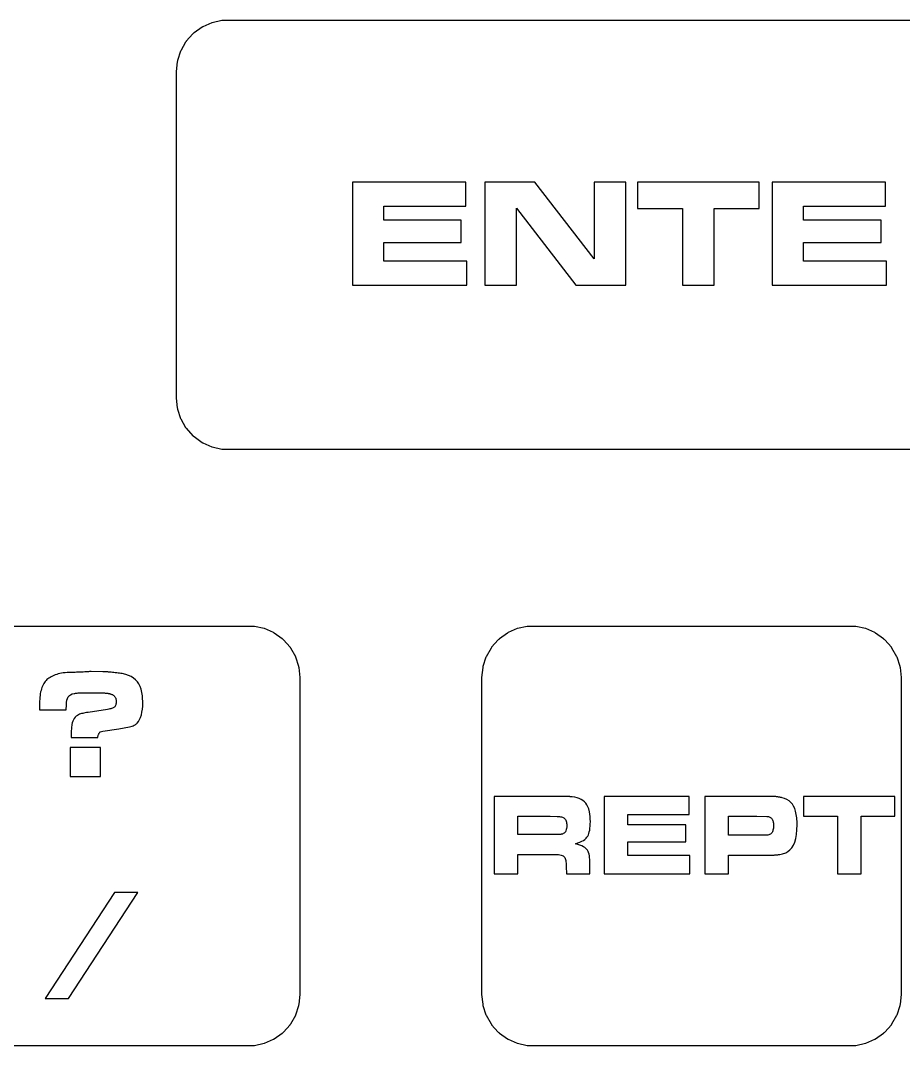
# Model space of a CAD drawing. Header units: millimetres. Extents: x -16 to 249, y -82 to 7.
# Drawn here: x 192.55 to 220.45, y -63.12 to -30.73 of the extents above; entities that cross this region are included whole.
import ezdxf

# ---------------------------------------------------------------- set-up
doc = ezdxf.new("R2010")
doc.units = ezdxf.units.MM
doc.layers.get('0').update_dxf_attribs({"lineweight": 25, "true_color": 0xffffff})

msp = doc.modelspace()

# ---------------------------------------------------------------- linework, layer by layer
for p, q in [((198.911, -30.73), (198.604, -30.7952)), ((198.929, -30.7261), (198.911, -30.73)), ((228.571, -30.7261), (198.929, -30.7261)), ((198.284, -30.9359), (198.03, -31.1202)), ((198.301, -30.9283), (198.284, -30.9359)), ((198.309, -30.9246), (198.301, -30.9283)), ((198.595, -30.7971), (198.309, -30.9246)), ((198.604, -30.7952), (198.595, -30.7971)), ((197.765, -31.4143), (197.608, -31.6859)), ((197.775, -31.398), (197.765, -31.4143)), ((197.779, -31.3902), (197.775, -31.398)), ((197.785, -31.3836), (197.779, -31.3902)), ((197.995, -31.1505), (197.785, -31.3836)), ((198.007, -31.1366), (197.995, -31.1505)), ((198.015, -31.1313), (198.007, -31.1366)), ((198.03, -31.1202), (198.015, -31.1313)), ((197.606, -31.6944), (197.509, -31.9926)), ((197.608, -31.6859), (197.606, -31.6944)), ((197.501, -32.0292), (197.468, -32.3411)), ((197.503, -32.0105), (197.501, -32.0292)), ((197.509, -31.9926), (197.503, -32.0105)), ((197.468, -32.3411), (197.467, -32.35)), ((197.467, -32.35), (197.467, -42.65)), ((206.619, -35.8324), (203.036, -35.8324)), ((203.036, -35.8324), (203.036, -39.0912)), ((206.619, -36.5927), (206.619, -35.8324)), ((208.802, -35.8324), (207.223, -35.8324)), ((207.223, -35.8324), (207.223, -39.0912)), ((210.679, -38.2644), (208.802, -35.8324)), ((211.672, -35.8324), (210.679, -35.8324)), ((210.679, -35.8324), (210.679, -38.2644)), ((211.672, -39.0912), (211.672, -35.8324)), ((215.889, -35.8324), (212.042, -35.8324)), ((212.042, -35.8324), (212.042, -36.6721)), ((215.889, -36.6721), (215.889, -35.8324)), ((219.883, -35.8324), (216.3, -35.8324)), ((216.3, -35.8324), (216.3, -39.0912)), ((219.883, -36.5927), (219.883, -35.8324)), ((204.029, -37.0381), (204.029, -36.5927)), ((204.029, -36.5927), (206.619, -36.5927)), ((217.293, -37.0381), (217.293, -36.5927)), ((217.293, -36.5927), (219.883, -36.5927)), ((208.216, -39.0912), (208.216, -36.6541)), ((208.216, -36.6541), (210.093, -39.0912)), ((212.042, -36.6721), (213.469, -36.6721)), ((213.469, -36.6721), (213.469, -39.0912)), ((214.462, -39.0912), (214.462, -36.6721)), ((214.462, -36.6721), (215.889, -36.6721)), ((206.475, -37.0381), (204.029, -37.0381)), ((206.475, -37.7447), (206.475, -37.0381)), ((219.739, -37.0381), (217.293, -37.0381)), ((219.739, -37.7447), (219.739, -37.0381)), ((204.029, -38.3309), (204.029, -37.7447)), ((204.029, -37.7447), (206.475, -37.7447)), ((217.293, -38.3309), (217.293, -37.7447)), ((217.293, -37.7447), (219.739, -37.7447)), ((206.649, -38.3309), (204.029, -38.3309)), ((206.649, -39.0912), (206.649, -38.3309)), ((219.913, -38.3309), (217.293, -38.3309)), ((219.913, -39.0912), (219.913, -38.3309)), ((203.036, -39.0912), (206.649, -39.0912)), ((207.223, -39.0912), (208.216, -39.0912)), ((210.093, -39.0912), (211.672, -39.0912)), ((213.469, -39.0912), (214.462, -39.0912)), ((216.3, -39.0912), (219.913, -39.0912)), ((197.467, -42.65), (197.468, -42.6589)), ((197.468, -42.6589), (197.501, -42.9708)), ((197.501, -42.9708), (197.503, -42.9895)), ((197.503, -42.9895), (197.509, -43.0074)), ((197.509, -43.0074), (197.606, -43.3056)), ((197.606, -43.3056), (197.608, -43.3141)), ((197.608, -43.3141), (197.765, -43.5857)), ((197.765, -43.5857), (197.775, -43.602)), ((197.775, -43.602), (197.779, -43.6098)), ((197.779, -43.6098), (197.785, -43.6164)), ((197.785, -43.6164), (197.995, -43.8495)), ((197.995, -43.8495), (198.007, -43.8634)), ((198.007, -43.8634), (198.015, -43.8687)), ((198.015, -43.8687), (198.03, -43.8798)), ((198.03, -43.8798), (198.284, -44.0641)), ((198.284, -44.0641), (198.301, -44.0717)), ((198.301, -44.0717), (198.309, -44.0754)), ((198.309, -44.0754), (198.595, -44.2029)), ((198.595, -44.2029), (198.604, -44.2048)), ((198.604, -44.2048), (198.911, -44.27)), ((198.911, -44.27), (198.929, -44.2739)), ((198.929, -44.2739), (228.571, -44.2739)), ((199.921, -49.8761), (189.579, -49.8761)), ((199.939, -49.88), (199.921, -49.8761)), ((200.246, -49.9452), (199.939, -49.88)), ((208.561, -49.88), (208.254, -49.9452)), ((208.579, -49.8761), (208.561, -49.88)), ((218.921, -49.8761), (208.579, -49.8761)), ((218.939, -49.88), (218.921, -49.8761)), ((219.246, -49.9452), (218.939, -49.88)), ((200.255, -49.9471), (200.246, -49.9452)), ((200.541, -50.0746), (200.255, -49.9471)), ((200.549, -50.0783), (200.541, -50.0746)), ((200.566, -50.0859), (200.549, -50.0783)), ((200.82, -50.2702), (200.566, -50.0859)), ((207.934, -50.0859), (207.68, -50.2702)), ((207.951, -50.0783), (207.934, -50.0859)), ((207.959, -50.0746), (207.951, -50.0783)), ((208.245, -49.9471), (207.959, -50.0746)), ((208.254, -49.9452), (208.245, -49.9471)), ((219.255, -49.9471), (219.246, -49.9452)), ((219.541, -50.0746), (219.255, -49.9471)), ((219.549, -50.0783), (219.541, -50.0746)), ((219.566, -50.0859), (219.549, -50.0783)), ((219.82, -50.2702), (219.566, -50.0859)), ((200.835, -50.2813), (200.82, -50.2702)), ((200.843, -50.2866), (200.835, -50.2813)), ((200.855, -50.3005), (200.843, -50.2866)), ((201.065, -50.5336), (200.855, -50.3005)), ((201.071, -50.5402), (201.065, -50.5336)), ((201.075, -50.548), (201.071, -50.5402)), ((207.429, -50.5402), (207.425, -50.548)), ((207.435, -50.5336), (207.429, -50.5402)), ((207.645, -50.3005), (207.435, -50.5336)), ((207.657, -50.2866), (207.645, -50.3005)), ((207.665, -50.2813), (207.657, -50.2866)), ((207.68, -50.2702), (207.665, -50.2813)), ((219.835, -50.2813), (219.82, -50.2702)), ((219.843, -50.2866), (219.835, -50.2813)), ((219.855, -50.3005), (219.843, -50.2866)), ((220.065, -50.5336), (219.855, -50.3005)), ((220.071, -50.5402), (220.065, -50.5336)), ((220.075, -50.548), (220.071, -50.5402)), ((201.085, -50.5643), (201.075, -50.548)), ((201.242, -50.8359), (201.085, -50.5643)), ((201.244, -50.8444), (201.242, -50.8359)), ((201.341, -51.1426), (201.244, -50.8444)), ((207.256, -50.8444), (207.159, -51.1426)), ((207.258, -50.8359), (207.256, -50.8444)), ((207.415, -50.5643), (207.258, -50.8359)), ((207.425, -50.548), (207.415, -50.5643)), ((220.085, -50.5643), (220.075, -50.548)), ((220.242, -50.8359), (220.085, -50.5643)), ((220.244, -50.8444), (220.242, -50.8359)), ((220.341, -51.1426), (220.244, -50.8444)), ((201.347, -51.1605), (201.341, -51.1426)), ((201.349, -51.1792), (201.347, -51.1605)), ((201.382, -51.4911), (201.349, -51.1792)), ((207.151, -51.1792), (207.118, -51.4911)), ((207.153, -51.1605), (207.151, -51.1792)), ((207.159, -51.1426), (207.153, -51.1605)), ((220.347, -51.1605), (220.341, -51.1426)), ((220.349, -51.1792), (220.347, -51.1605)), ((220.382, -51.4911), (220.349, -51.1792)), ((193.446, -51.5109), (193.413, -51.535)), ((193.481, -51.488), (193.446, -51.5109)), ((193.518, -51.4665), (193.481, -51.488)), ((193.558, -51.4463), (193.518, -51.4665)), ((193.6, -51.4274), (193.558, -51.4463)), ((193.644, -51.4099), (193.6, -51.4274)), ((193.691, -51.3936), (193.644, -51.4099)), ((193.74, -51.379), (193.691, -51.3936)), ((193.791, -51.3663), (193.74, -51.379)), ((193.845, -51.3556), (193.791, -51.3663)), ((193.9, -51.3468), (193.845, -51.3556)), ((193.958, -51.34), (193.9, -51.3468)), ((194.018, -51.3351), (193.958, -51.34)), ((194.081, -51.3322), (194.018, -51.3351)), ((194.145, -51.3312), (194.081, -51.3322)), ((194.186, -51.331), (194.145, -51.3312)), ((194.229, -51.3304), (194.186, -51.331)), ((194.274, -51.3295), (194.229, -51.3304)), ((194.32, -51.3281), (194.274, -51.3295)), ((194.369, -51.3263), (194.32, -51.3281)), ((194.419, -51.3242), (194.369, -51.3263)), ((194.471, -51.3216), (194.419, -51.3242)), ((194.525, -51.3187), (194.471, -51.3216)), ((194.577, -51.3158), (194.525, -51.3187)), ((194.624, -51.3132), (194.577, -51.3158)), ((194.664, -51.3111), (194.624, -51.3132)), ((194.699, -51.3093), (194.664, -51.3111)), ((194.729, -51.3079), (194.699, -51.3093)), ((194.753, -51.307), (194.729, -51.3079)), ((194.771, -51.3064), (194.753, -51.307)), ((194.783, -51.3062), (194.771, -51.3064)), ((195.149, -51.3139), (194.783, -51.3062)), ((195.175, -51.3139), (195.149, -51.3139)), ((195.199, -51.314), (195.175, -51.3139)), ((195.221, -51.3142), (195.199, -51.314)), ((195.241, -51.3145), (195.221, -51.3142)), ((195.258, -51.3149), (195.241, -51.3145)), ((195.274, -51.3154), (195.258, -51.3149)), ((195.287, -51.3159), (195.274, -51.3154)), ((195.298, -51.3166), (195.287, -51.3159)), ((195.311, -51.3175), (195.298, -51.3166)), ((195.329, -51.319), (195.311, -51.3175)), ((195.351, -51.3211), (195.329, -51.319)), ((195.379, -51.3237), (195.351, -51.3211)), ((195.411, -51.3269), (195.379, -51.3237)), ((195.449, -51.3306), (195.411, -51.3269)), ((195.491, -51.3348), (195.449, -51.3306)), ((195.538, -51.3397), (195.491, -51.3348)), ((195.587, -51.345), (195.538, -51.3397)), ((195.634, -51.3508), (195.587, -51.345)), ((195.679, -51.357), (195.634, -51.3508)), ((195.721, -51.3638), (195.679, -51.357)), ((195.762, -51.3709), (195.721, -51.3638)), ((195.8, -51.3786), (195.762, -51.3709)), ((195.836, -51.3867), (195.8, -51.3786)), ((195.871, -51.3953), (195.836, -51.3867)), ((195.962, -51.4246), (195.871, -51.3953)), ((196.045, -51.4623), (195.962, -51.4246)), ((196.119, -51.5084), (196.045, -51.4623)), ((196.185, -51.5629), (196.119, -51.5084)), ((201.383, -51.5), (201.382, -51.4911)), ((201.383, -61.5), (201.383, -51.5)), ((207.118, -51.4911), (207.117, -51.5)), ((207.117, -51.5), (207.117, -61.5)), ((220.383, -51.5), (220.382, -51.4911)), ((220.383, -61.5), (220.383, -51.5)), ((193.224, -51.8065), (193.208, -51.8521)), ((193.241, -51.7636), (193.224, -51.8065)), ((193.26, -51.7233), (193.241, -51.7636)), ((193.281, -51.6856), (193.26, -51.7233)), ((193.304, -51.6504), (193.281, -51.6856)), ((193.328, -51.6178), (193.304, -51.6504)), ((193.355, -51.5878), (193.328, -51.6178)), ((193.383, -51.5605), (193.355, -51.5878)), ((193.413, -51.535), (193.383, -51.5605)), ((196.241, -51.6258), (196.185, -51.5629)), ((196.288, -51.6971), (196.241, -51.6258)), ((196.327, -51.7768), (196.288, -51.6971)), ((196.356, -51.8649), (196.327, -51.7768)), ((193.158, -52.1167), (193.154, -52.177)), ((193.164, -52.0589), (193.158, -52.1167)), ((193.173, -52.0035), (193.164, -52.0589)), ((193.183, -51.9506), (193.173, -52.0035)), ((193.195, -51.9001), (193.183, -51.9506)), ((193.208, -51.8521), (193.195, -51.9001)), ((194.011, -52.2119), (194.03, -52.1548)), ((194.03, -52.1548), (194.057, -52.1062)), ((194.057, -52.1062), (194.091, -52.0664)), ((194.091, -52.0664), (194.132, -52.0351)), ((194.132, -52.0351), (194.181, -52.0126)), ((194.181, -52.0126), (194.238, -51.9987)), ((194.238, -51.9987), (194.261, -51.9942)), ((194.261, -51.9942), (194.286, -51.9903)), ((194.286, -51.9903), (194.311, -51.987)), ((194.311, -51.987), (194.338, -51.9843)), ((194.338, -51.9843), (194.366, -51.9822)), ((194.366, -51.9822), (194.394, -51.9807)), ((194.394, -51.9807), (194.424, -51.9798)), ((194.424, -51.9798), (194.455, -51.9795)), ((194.455, -51.9795), (195.133, -51.9795)), ((195.133, -51.9795), (195.157, -51.9796)), ((195.157, -51.9796), (195.181, -51.9802)), ((195.181, -51.9802), (195.204, -51.9812)), ((195.204, -51.9812), (195.226, -51.9825)), ((195.226, -51.9825), (195.247, -51.9842)), ((195.247, -51.9842), (195.267, -51.9863)), ((195.267, -51.9863), (195.287, -51.9888)), ((195.287, -51.9888), (195.305, -51.9917)), ((195.305, -51.9917), (195.322, -51.9948)), ((195.322, -51.9948), (195.339, -51.9979)), ((195.339, -51.9979), (195.354, -52.0011)), ((195.354, -52.0011), (195.368, -52.0043)), ((195.368, -52.0043), (195.382, -52.0075)), ((195.382, -52.0075), (195.394, -52.0108)), ((195.394, -52.0108), (195.405, -52.0141)), ((195.405, -52.0141), (195.415, -52.0175)), ((195.415, -52.0175), (195.433, -52.0254)), ((195.433, -52.0254), (195.45, -52.0341)), ((195.45, -52.0341), (195.465, -52.0436)), ((195.465, -52.0436), (195.48, -52.0539)), ((195.48, -52.0539), (195.494, -52.065)), ((195.494, -52.065), (195.506, -52.0769)), ((195.506, -52.0769), (195.518, -52.0896)), ((195.518, -52.0896), (195.529, -52.1031)), ((195.529, -52.1031), (195.538, -52.1174)), ((195.538, -52.1174), (195.547, -52.1324)), ((195.547, -52.1324), (195.554, -52.1482)), ((195.554, -52.1482), (195.559, -52.1646)), ((196.369, -51.9171), (196.356, -51.8649)), ((196.38, -51.9695), (196.369, -51.9171)), ((196.389, -52.022), (196.38, -51.9695)), ((196.397, -52.0745), (196.389, -52.022)), ((196.403, -52.1272), (196.397, -52.0745)), ((196.407, -52.1799), (196.403, -52.1272)), ((193.151, -52.2398), (193.15, -52.3051)), ((193.15, -52.3051), (193.15, -52.5112)), ((193.154, -52.177), (193.151, -52.2398)), ((193.991, -52.5112), (193.996, -52.3523)), ((193.996, -52.3523), (194, -52.2778)), ((194, -52.2778), (194.011, -52.2119)), ((195.399, -52.48), (195.369, -52.4878)), ((195.426, -52.4715), (195.399, -52.48)), ((195.451, -52.4623), (195.426, -52.4715)), ((195.473, -52.4525), (195.451, -52.4623)), ((195.492, -52.442), (195.473, -52.4525)), ((195.508, -52.4307), (195.492, -52.442)), ((195.523, -52.4176), (195.508, -52.4307)), ((195.535, -52.4013), (195.523, -52.4176)), ((195.546, -52.3819), (195.535, -52.4013)), ((195.554, -52.3594), (195.546, -52.3819)), ((195.561, -52.3337), (195.554, -52.3594)), ((195.559, -52.1646), (195.564, -52.1818)), ((195.566, -52.3048), (195.561, -52.3337)), ((195.564, -52.1818), (195.567, -52.1997)), ((195.569, -52.2728), (195.566, -52.3048)), ((195.567, -52.1997), (195.569, -52.2184)), ((195.569, -52.2184), (195.57, -52.2377)), ((195.57, -52.2377), (195.569, -52.2728)), ((196.399, -52.4971), (196.408, -52.3955)), ((196.41, -52.2327), (196.407, -52.1799)), ((196.408, -52.3955), (196.41, -52.2856)), ((196.41, -52.2856), (196.41, -52.2327)), ((193.15, -52.5112), (193.991, -52.5112)), ((194.244, -52.7868), (194.219, -52.8286)), ((194.273, -52.7498), (194.244, -52.7868)), ((194.306, -52.7175), (194.273, -52.7498)), ((194.343, -52.69), (194.306, -52.7175)), ((194.384, -52.6672), (194.343, -52.69)), ((194.413, -52.656), (194.384, -52.6672)), ((194.444, -52.6453), (194.413, -52.656)), ((194.478, -52.6352), (194.444, -52.6453)), ((194.514, -52.6258), (194.478, -52.6352)), ((194.552, -52.6169), (194.514, -52.6258)), ((194.592, -52.6086), (194.552, -52.6169)), ((194.635, -52.6009), (194.592, -52.6086)), ((194.68, -52.5938), (194.635, -52.6009)), ((195.301, -52.5014), (194.68, -52.5938)), ((195.336, -52.495), (195.301, -52.5014)), ((195.369, -52.4878), (195.336, -52.495)), ((196.311, -52.8215), (196.342, -52.7527)), ((196.342, -52.7527), (196.366, -52.6758)), ((196.366, -52.6758), (196.386, -52.5906)), ((196.386, -52.5906), (196.399, -52.4971)), ((194.154, -53.1226), (194.151, -53.1648)), ((194.157, -53.0832), (194.154, -53.1226)), ((194.16, -53.0468), (194.157, -53.0832)), ((194.165, -53.0132), (194.16, -53.0468)), ((194.17, -52.9826), (194.165, -53.0132)), ((194.182, -52.9265), (194.17, -52.9826)), ((194.198, -52.8752), (194.182, -52.9265)), ((194.219, -52.8286), (194.198, -52.8752)), ((195.152, -53.1922), (195.651, -53.1162)), ((195.651, -53.1162), (195.995, -53.0537)), ((195.995, -53.0537), (196.036, -53.043)), ((196.036, -53.043), (196.073, -53.031)), ((196.073, -53.031), (196.108, -53.0178)), ((196.108, -53.0178), (196.139, -53.0035)), ((196.139, -53.0035), (196.168, -52.988)), ((196.168, -52.988), (196.193, -52.9713)), ((196.193, -52.9713), (196.215, -52.9534)), ((196.215, -52.9534), (196.234, -52.9343)), ((196.234, -52.9343), (196.275, -52.882)), ((196.275, -52.882), (196.311, -52.8215)), ((194.149, -53.2099), (194.148, -53.2579)), ((194.148, -53.2579), (194.148, -53.3088)), ((194.148, -53.3088), (194.148, -53.3849)), ((194.148, -53.3849), (194.989, -53.3849)), ((194.151, -53.1648), (194.149, -53.2099)), ((194.989, -53.3849), (195.005, -53.317)), ((195.005, -53.317), (195.012, -53.297)), ((195.012, -53.297), (195.018, -53.2789)), ((195.018, -53.2789), (195.026, -53.2627)), ((195.026, -53.2627), (195.033, -53.2485)), ((195.033, -53.2485), (195.041, -53.2362)), ((195.041, -53.2362), (195.05, -53.2259)), ((195.05, -53.2259), (195.058, -53.2176)), ((195.058, -53.2176), (195.068, -53.2112)), ((195.068, -53.2112), (195.152, -53.1922)), ((195.073, -53.7049), (194.118, -53.7049)), ((194.118, -53.7049), (194.118, -54.6162)), ((195.073, -54.6162), (195.073, -53.7049)), ((194.118, -54.6162), (195.073, -54.6162)), ((209.676, -55.2493), (207.519, -55.2493)), ((207.519, -55.2493), (207.519, -57.6934)), ((209.705, -55.2493), (209.676, -55.2493)), ((209.732, -55.2495), (209.705, -55.2493)), ((209.757, -55.2497), (209.732, -55.2495)), ((209.779, -55.25), (209.757, -55.2497)), ((209.799, -55.2505), (209.779, -55.25)), ((209.816, -55.251), (209.799, -55.2505)), ((209.831, -55.2516), (209.816, -55.251)), ((209.844, -55.2523), (209.831, -55.2516)), ((209.856, -55.2532), (209.844, -55.2523)), ((209.869, -55.2543), (209.856, -55.2532)), ((209.884, -55.2556), (209.869, -55.2543)), ((209.9, -55.2572), (209.884, -55.2556)), ((209.918, -55.2589), (209.9, -55.2572)), ((209.937, -55.2609), (209.918, -55.2589)), ((209.957, -55.2631), (209.937, -55.2609)), ((209.979, -55.2656), (209.957, -55.2631)), ((210.061, -55.277), (209.979, -55.2656)), ((210.136, -55.2941), (210.061, -55.277)), ((210.205, -55.3167), (210.136, -55.2941)), ((210.266, -55.345), (210.205, -55.3167)), ((210.321, -55.3788), (210.266, -55.345)), ((210.369, -55.4182), (210.321, -55.3788)), ((213.678, -55.2493), (210.99, -55.2493)), ((210.99, -55.2493), (210.99, -57.6934)), ((213.678, -55.8195), (213.678, -55.2493)), ((216.255, -55.2493), (214.174, -55.2493)), ((214.174, -55.2493), (214.174, -57.6934)), ((216.278, -55.2495), (216.255, -55.2493)), ((216.301, -55.25), (216.278, -55.2495)), ((216.324, -55.2509), (216.301, -55.25)), ((216.346, -55.2521), (216.324, -55.2509)), ((216.369, -55.2537), (216.346, -55.2521)), ((216.391, -55.2556), (216.369, -55.2537)), ((216.412, -55.2579), (216.391, -55.2556)), ((216.434, -55.2605), (216.412, -55.2579)), ((216.455, -55.2635), (216.434, -55.2605)), ((216.477, -55.2668), (216.455, -55.2635)), ((216.499, -55.2705), (216.477, -55.2668)), ((216.521, -55.2745), (216.499, -55.2705)), ((216.544, -55.2789), (216.521, -55.2745)), ((216.567, -55.2836), (216.544, -55.2789)), ((216.59, -55.2887), (216.567, -55.2836)), ((216.613, -55.2942), (216.59, -55.2887)), ((216.693, -55.3182), (216.613, -55.2942)), ((216.766, -55.3505), (216.693, -55.3182)), ((216.831, -55.3911), (216.766, -55.3505)), ((216.888, -55.44), (216.831, -55.3911)), ((220.177, -55.2493), (217.292, -55.2493)), ((217.292, -55.2493), (217.292, -55.879)), ((220.177, -55.879), (220.177, -55.2493)), ((210.41, -55.4633), (210.369, -55.4182)), ((210.445, -55.5139), (210.41, -55.4633)), ((210.456, -55.5344), (210.445, -55.5139)), ((210.467, -55.5551), (210.456, -55.5344)), ((210.477, -55.5761), (210.467, -55.5551)), ((210.486, -55.5974), (210.477, -55.5761)), ((210.494, -55.6189), (210.486, -55.5974)), ((210.501, -55.6406), (210.494, -55.6189)), ((210.508, -55.6626), (210.501, -55.6406)), ((210.514, -55.6849), (210.508, -55.6626)), ((210.518, -55.7068), (210.514, -55.6849)), ((210.523, -55.7289), (210.518, -55.7068)), ((216.937, -55.4973), (216.888, -55.44)), ((216.978, -55.5627), (216.937, -55.4973)), ((217.011, -55.6365), (216.978, -55.5627)), ((217.036, -55.7186), (217.011, -55.6365)), ((217.048, -55.7695), (217.036, -55.7186)), ((208.264, -56.457), (208.264, -55.879)), ((208.264, -55.879), (209.287, -55.879)), ((209.287, -55.879), (209.505, -55.8867)), ((209.505, -55.8867), (209.545, -55.8876)), ((209.545, -55.8876), (209.582, -55.8902)), ((209.582, -55.8902), (209.615, -55.8945)), ((209.615, -55.8945), (209.645, -55.9006)), ((209.645, -55.9006), (209.671, -55.9084)), ((209.671, -55.9084), (209.695, -55.9179)), ((209.695, -55.9179), (209.714, -55.9291)), ((209.714, -55.9291), (209.731, -55.9421)), ((209.731, -55.9421), (209.749, -55.9612)), ((209.749, -55.9612), (209.765, -55.9827)), ((209.765, -55.9827), (209.778, -56.0066)), ((209.778, -56.0066), (209.789, -56.0329)), ((209.789, -56.0329), (209.797, -56.0615)), ((210.527, -55.751), (210.523, -55.7289)), ((210.53, -55.7732), (210.527, -55.751)), ((210.534, -55.7955), (210.53, -55.7732)), ((210.537, -55.8179), (210.534, -55.7955)), ((210.54, -55.8404), (210.537, -55.8179)), ((210.543, -55.863), (210.54, -55.8404)), ((210.545, -55.8857), (210.543, -55.863)), ((210.547, -55.9086), (210.545, -55.8857)), ((210.549, -55.9317), (210.547, -55.9086)), ((210.55, -55.9549), (210.549, -55.9317)), ((210.551, -55.9782), (210.55, -55.9549)), ((210.552, -56.0018), (210.551, -55.9782)), ((210.553, -56.0254), (210.552, -56.0018)), ((210.553, -56.0493), (210.553, -56.0254)), ((211.735, -56.1536), (211.735, -55.8195)), ((211.735, -55.8195), (213.678, -55.8195)), ((214.918, -56.4762), (214.918, -55.8752)), ((214.918, -55.8752), (215.811, -55.8752)), ((215.811, -55.8752), (216.129, -55.8848)), ((216.129, -55.8848), (216.154, -55.8859)), ((216.154, -55.8859), (216.178, -55.8893)), ((216.178, -55.8893), (216.201, -55.8948)), ((216.201, -55.8948), (216.222, -55.9026)), ((216.222, -55.9026), (216.241, -55.9127)), ((216.241, -55.9127), (216.258, -55.9249)), ((216.258, -55.9249), (216.274, -55.9394)), ((216.274, -55.9394), (216.288, -55.9561)), ((216.288, -55.9561), (216.301, -55.9749)), ((216.301, -55.9749), (216.312, -55.9956)), ((216.312, -55.9956), (216.321, -56.0182)), ((216.321, -56.0182), (216.329, -56.0427)), ((216.329, -56.0427), (216.335, -56.0691)), ((217.058, -55.8213), (217.048, -55.7695)), ((217.067, -55.8741), (217.058, -55.8213)), ((217.074, -55.9277), (217.067, -55.8741)), ((217.08, -55.9822), (217.074, -55.9277)), ((217.084, -56.0376), (217.08, -55.9822)), ((217.086, -56.0939), (217.084, -56.0376)), ((217.292, -55.879), (218.362, -55.879)), ((218.362, -55.879), (218.362, -57.6934)), ((219.107, -57.6934), (219.107, -55.879)), ((219.107, -55.879), (220.177, -55.879)), ((209.764, -56.3677), (209.745, -56.3931)), ((209.78, -56.337), (209.764, -56.3677)), ((209.792, -56.301), (209.78, -56.337)), ((209.801, -56.2598), (209.792, -56.301)), ((209.797, -56.0615), (209.803, -56.0925)), ((209.806, -56.2133), (209.801, -56.2598)), ((209.803, -56.0925), (209.807, -56.1259)), ((209.808, -56.1616), (209.806, -56.2133)), ((209.807, -56.1259), (209.808, -56.1616)), ((210.507, -56.4184), (210.521, -56.3688)), ((210.521, -56.3688), (210.532, -56.3144)), ((210.532, -56.3144), (210.541, -56.2553)), ((210.541, -56.2553), (210.548, -56.1914)), ((210.548, -56.1914), (210.551, -56.1227)), ((210.551, -56.1227), (210.553, -56.0493)), ((213.57, -56.1536), (211.735, -56.1536)), ((213.57, -56.6835), (213.57, -56.1536)), ((216.305, -56.3667), (216.294, -56.3893)), ((216.315, -56.3424), (216.305, -56.3667)), ((216.323, -56.3163), (216.315, -56.3424)), ((216.33, -56.2885), (216.323, -56.3163)), ((216.336, -56.259), (216.33, -56.2885)), ((216.335, -56.0691), (216.339, -56.0975)), ((216.339, -56.2276), (216.336, -56.259)), ((216.339, -56.0975), (216.342, -56.1277)), ((216.342, -56.1946), (216.339, -56.2276)), ((216.342, -56.1277), (216.342, -56.1598)), ((216.342, -56.1598), (216.342, -56.1946)), ((217.068, -56.4525), (217.082, -56.3093)), ((217.082, -56.3093), (217.087, -56.1511)), ((217.087, -56.1511), (217.086, -56.0939)), ((209.542, -56.457), (208.264, -56.457)), ((209.553, -56.4569), (209.542, -56.457)), ((209.564, -56.4566), (209.553, -56.4569)), ((209.575, -56.4561), (209.564, -56.4566)), ((209.586, -56.4554), (209.575, -56.4561)), ((209.596, -56.4546), (209.586, -56.4554)), ((209.607, -56.4535), (209.596, -56.4546)), ((209.616, -56.4523), (209.607, -56.4535)), ((209.626, -56.4508), (209.616, -56.4523)), ((209.635, -56.4491), (209.626, -56.4508)), ((209.644, -56.4471), (209.635, -56.4491)), ((209.653, -56.4448), (209.644, -56.4471)), ((209.662, -56.4421), (209.653, -56.4448)), ((209.671, -56.4391), (209.662, -56.4421)), ((209.68, -56.4358), (209.671, -56.4391)), ((209.688, -56.4322), (209.68, -56.4358)), ((209.696, -56.4283), (209.688, -56.4322)), ((209.722, -56.4133), (209.696, -56.4283)), ((209.745, -56.3931), (209.722, -56.4133)), ((210.158, -56.7216), (210.223, -56.6959)), ((210.223, -56.6959), (210.282, -56.6684)), ((210.282, -56.6684), (210.334, -56.6391)), ((210.334, -56.6391), (210.379, -56.6079)), ((210.379, -56.6079), (210.417, -56.5748)), ((210.417, -56.5748), (210.447, -56.5399)), ((210.447, -56.5399), (210.471, -56.5032)), ((210.471, -56.5032), (210.49, -56.4632)), ((210.49, -56.4632), (210.507, -56.4184)), ((211.735, -57.1232), (211.735, -56.6835)), ((211.735, -56.6835), (213.57, -56.6835)), ((216.088, -56.4762), (214.918, -56.4762)), ((216.126, -56.4748), (216.088, -56.4762)), ((216.16, -56.4707), (216.126, -56.4748)), ((216.19, -56.464), (216.16, -56.4707)), ((216.218, -56.4545), (216.19, -56.464)), ((216.242, -56.4422), (216.218, -56.4545)), ((216.262, -56.4273), (216.242, -56.4422)), ((216.28, -56.4097), (216.262, -56.4273)), ((216.294, -56.3893), (216.28, -56.4097)), ((216.971, -56.7918), (217.013, -56.6938)), ((217.013, -56.6938), (217.045, -56.5807)), ((217.045, -56.5807), (217.068, -56.4525)), ((210.085, -56.7454), (210.158, -56.7216)), ((210.158, -56.7674), (210.085, -56.7454)), ((210.224, -56.7905), (210.158, -56.7674)), ((210.282, -56.8148), (210.224, -56.7905)), ((210.334, -56.8403), (210.282, -56.8148)), ((210.378, -56.8669), (210.334, -56.8403)), ((210.415, -56.8948), (210.378, -56.8669)), ((210.444, -56.9238), (210.415, -56.8948)), ((210.466, -56.954), (210.444, -56.9238)), ((210.484, -56.9878), (210.466, -56.954)), ((210.499, -57.0276), (210.484, -56.9878)), ((216.728, -57.0293), (216.76, -57.0133)), ((216.76, -57.0133), (216.79, -56.9957)), ((216.79, -56.9957), (216.86, -56.9428)), ((216.86, -56.9428), (216.92, -56.8749)), ((216.92, -56.8749), (216.971, -56.7918)), ((208.264, -57.6934), (208.264, -57.0867)), ((208.264, -57.0867), (209.446, -57.0867)), ((209.446, -57.0867), (209.5, -57.088)), ((209.5, -57.088), (209.549, -57.0917)), ((209.549, -57.0917), (209.593, -57.0979)), ((209.593, -57.0979), (209.632, -57.1066)), ((209.632, -57.1066), (209.666, -57.1177)), ((209.666, -57.1177), (209.694, -57.1314)), ((209.694, -57.1314), (209.717, -57.1475)), ((209.717, -57.1475), (209.735, -57.1661)), ((209.735, -57.1661), (209.748, -57.1864)), ((209.748, -57.1864), (209.759, -57.2117)), ((209.759, -57.2117), (209.768, -57.2419)), ((209.768, -57.2419), (209.776, -57.2771)), ((209.776, -57.2771), (209.782, -57.3172)), ((209.782, -57.3172), (209.786, -57.3623)), ((210.511, -57.0736), (210.499, -57.0276)), ((210.522, -57.1256), (210.511, -57.0736)), ((210.53, -57.1837), (210.522, -57.1256)), ((210.536, -57.2478), (210.53, -57.1837)), ((210.539, -57.3181), (210.536, -57.2478)), ((210.541, -57.3944), (210.539, -57.3181)), ((213.7, -57.1232), (211.735, -57.1232)), ((213.7, -57.6934), (213.7, -57.1232)), ((214.918, -57.6934), (214.918, -57.1059)), ((214.918, -57.1059), (216.261, -57.1059)), ((216.261, -57.1059), (216.276, -57.1059)), ((216.276, -57.1059), (216.291, -57.1057)), ((216.291, -57.1057), (216.306, -57.1053)), ((216.306, -57.1053), (216.321, -57.1049)), ((216.321, -57.1049), (216.336, -57.1043)), ((216.336, -57.1043), (216.351, -57.1036)), ((216.351, -57.1036), (216.365, -57.1028)), ((216.365, -57.1028), (216.38, -57.1018)), ((216.38, -57.1018), (216.395, -57.1008)), ((216.395, -57.1008), (216.409, -57.0997)), ((216.409, -57.0997), (216.424, -57.0985)), ((216.424, -57.0985), (216.438, -57.0972)), ((216.438, -57.0972), (216.453, -57.0959)), ((216.453, -57.0959), (216.468, -57.0946)), ((216.468, -57.0946), (216.482, -57.0931)), ((216.482, -57.0931), (216.497, -57.0916)), ((216.497, -57.0916), (216.54, -57.0852)), ((216.54, -57.0852), (216.582, -57.0772)), ((216.582, -57.0772), (216.621, -57.0676)), ((216.621, -57.0676), (216.659, -57.0564)), ((216.659, -57.0564), (216.694, -57.0437)), ((216.694, -57.0437), (216.728, -57.0293)), ((209.786, -57.3623), (209.789, -57.4124)), ((209.789, -57.4124), (209.79, -57.4674)), ((209.79, -57.4674), (209.796, -57.6934)), ((210.541, -57.6934), (210.541, -57.3944)), ((207.519, -57.6934), (208.264, -57.6934)), ((209.796, -57.6934), (210.541, -57.6934)), ((210.99, -57.6934), (213.7, -57.6934)), ((214.174, -57.6934), (214.918, -57.6934)), ((218.362, -57.6934), (219.107, -57.6934)), ((195.512, -58.2858), (193.331, -61.6392)), ((194.061, -61.6397), (196.258, -58.2862)), ((196.258, -58.2862), (195.512, -58.2858)), ((201.349, -61.8208), (201.382, -61.5089)), ((201.382, -61.5089), (201.383, -61.5)), ((207.117, -61.5), (207.118, -61.5089)), ((207.118, -61.5089), (207.151, -61.8208)), ((220.349, -61.8208), (220.382, -61.5089)), ((220.382, -61.5089), (220.383, -61.5)), ((193.331, -61.6392), (194.061, -61.6397)), ((201.244, -62.1556), (201.341, -61.8574)), ((201.341, -61.8574), (201.347, -61.8395)), ((201.347, -61.8395), (201.349, -61.8208)), ((207.151, -61.8208), (207.153, -61.8395)), ((207.153, -61.8395), (207.159, -61.8574)), ((207.159, -61.8574), (207.256, -62.1556)), ((220.244, -62.1556), (220.341, -61.8574)), ((220.341, -61.8574), (220.347, -61.8395)), ((220.347, -61.8395), (220.349, -61.8208)), ((201.085, -62.4357), (201.242, -62.1641)), ((201.242, -62.1641), (201.244, -62.1556)), ((207.256, -62.1556), (207.258, -62.1641)), ((207.258, -62.1641), (207.415, -62.4357)), ((220.085, -62.4357), (220.242, -62.1641)), ((220.242, -62.1641), (220.244, -62.1556)), ((200.855, -62.6995), (201.065, -62.4664)), ((201.065, -62.4664), (201.071, -62.4598)), ((201.071, -62.4598), (201.075, -62.452)), ((201.075, -62.452), (201.085, -62.4357)), ((207.415, -62.4357), (207.425, -62.452)), ((207.425, -62.452), (207.429, -62.4598)), ((207.429, -62.4598), (207.435, -62.4664)), ((207.435, -62.4664), (207.645, -62.6995)), ((219.855, -62.6995), (220.065, -62.4664)), ((220.065, -62.4664), (220.071, -62.4598)), ((220.071, -62.4598), (220.075, -62.452)), ((220.075, -62.452), (220.085, -62.4357)), ((200.566, -62.9141), (200.82, -62.7298)), ((200.82, -62.7298), (200.835, -62.7187)), ((200.835, -62.7187), (200.843, -62.7134)), ((200.843, -62.7134), (200.855, -62.6995)), ((207.645, -62.6995), (207.657, -62.7134)), ((207.657, -62.7134), (207.665, -62.7187)), ((207.665, -62.7187), (207.68, -62.7298)), ((207.68, -62.7298), (207.934, -62.9141)), ((219.566, -62.9141), (219.82, -62.7298)), ((219.82, -62.7298), (219.835, -62.7187)), ((219.835, -62.7187), (219.843, -62.7134)), ((219.843, -62.7134), (219.855, -62.6995)), ((189.579, -63.1239), (199.921, -63.1239)), ((199.921, -63.1239), (199.939, -63.12)), ((199.939, -63.12), (200.246, -63.0548)), ((200.246, -63.0548), (200.255, -63.0529)), ((200.255, -63.0529), (200.541, -62.9254)), ((200.541, -62.9254), (200.549, -62.9217)), ((200.549, -62.9217), (200.566, -62.9141)), ((207.934, -62.9141), (207.951, -62.9217)), ((207.951, -62.9217), (207.959, -62.9254)), ((207.959, -62.9254), (208.245, -63.0529)), ((208.245, -63.0529), (208.254, -63.0548)), ((208.254, -63.0548), (208.561, -63.12)), ((208.561, -63.12), (208.579, -63.1239)), ((208.579, -63.1239), (218.921, -63.1239)), ((218.921, -63.1239), (218.939, -63.12)), ((218.939, -63.12), (219.246, -63.0548)), ((219.246, -63.0548), (219.255, -63.0529)), ((219.255, -63.0529), (219.541, -62.9254)), ((219.541, -62.9254), (219.549, -62.9217)), ((219.549, -62.9217), (219.566, -62.9141))]:
    msp.add_line(p, q)

doc.saveas('drawing.dxf')
